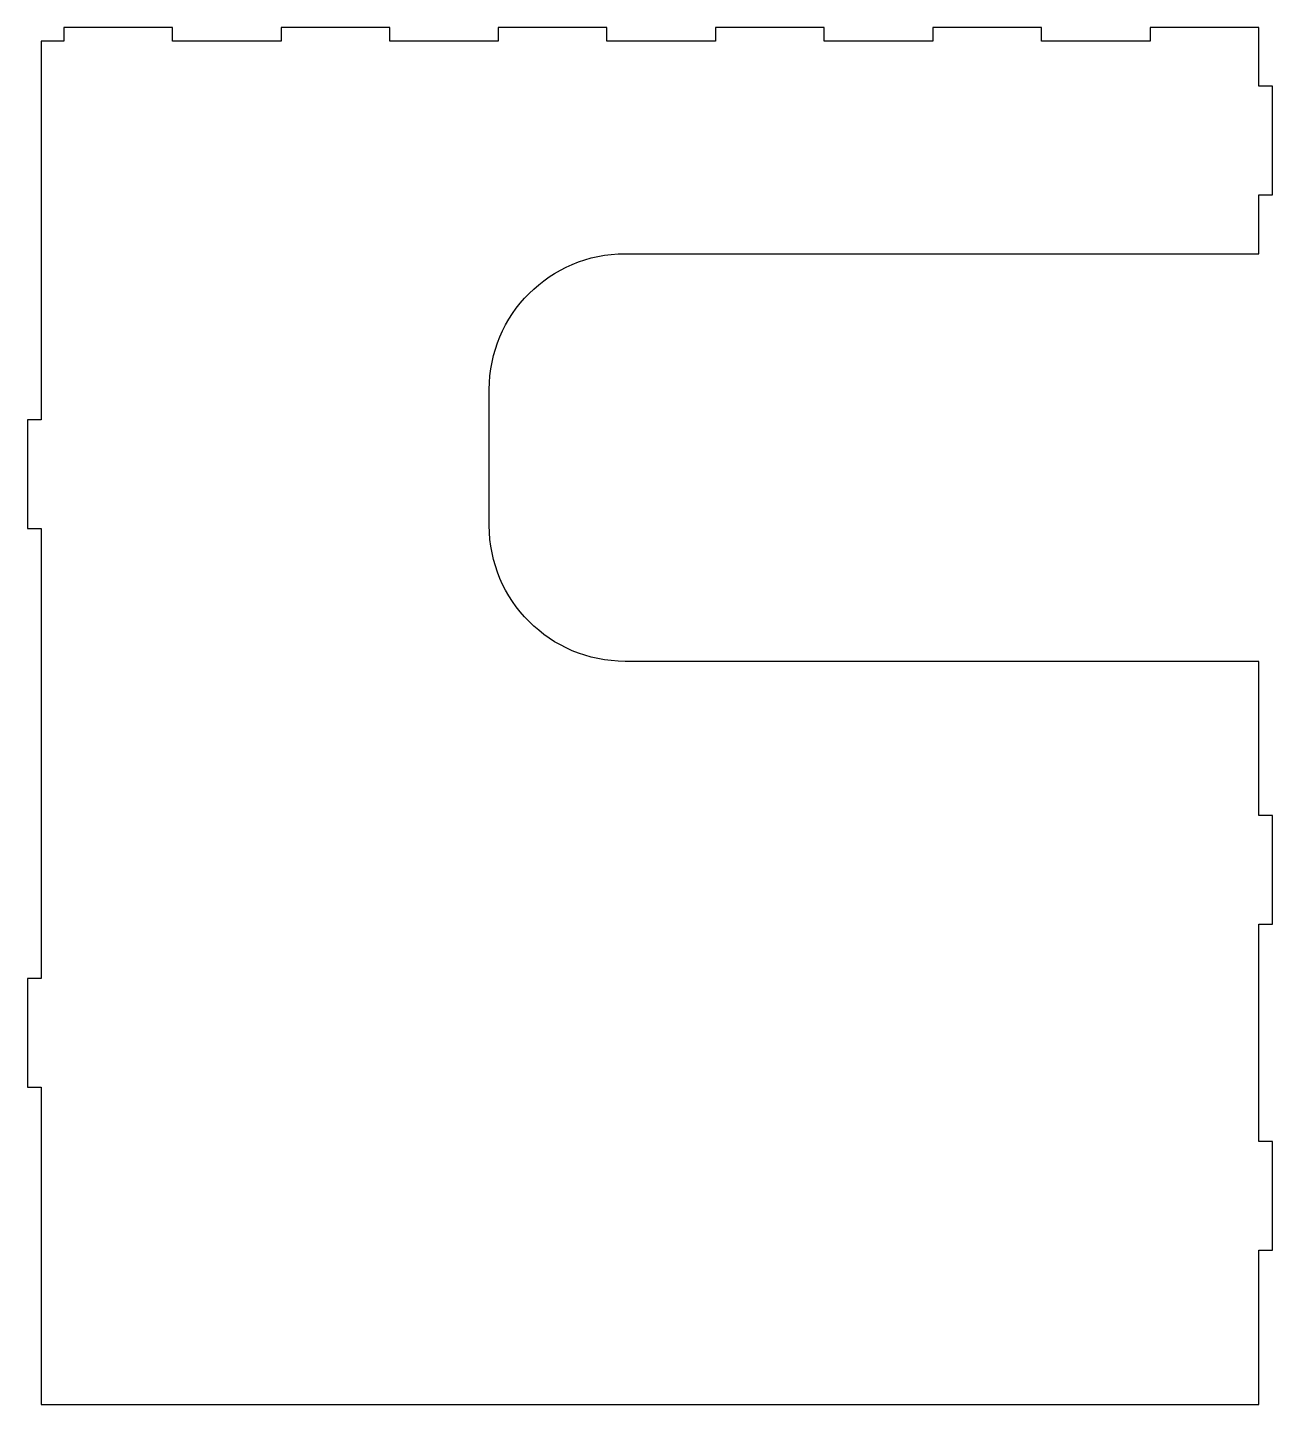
# Model space of a CAD drawing. Header units: millimetres. Extents: x 3407 to 3682, y 1370 to 1674.
import ezdxf

# ---------------------------------------------------------------- set-up
doc = ezdxf.new("R2010")
doc.units = ezdxf.units.MM

msp = doc.modelspace()

# ---------------------------------------------------------------- linework, layer by layer
at = {"extrusion": (-6.12323e-17, 0, -1)}
for p, q in [((3414.78, 1673.94, -340.47), (3414.78, 1670.94, -340.47)), ((3438.78, 1673.94, -340.47), (3414.78, 1673.94, -340.47)), ((3438.78, 1670.94, -340.47), (3438.78, 1673.94, -340.47)), ((3462.78, 1673.94, -340.47), (3462.78, 1670.94, -340.47)), ((3486.78, 1673.94, -340.47), (3462.78, 1673.94, -340.47)), ((3486.78, 1670.94, -340.47), (3486.78, 1673.94, -340.47)), ((3510.78, 1673.94, -340.47), (3510.78, 1670.94, -340.47)), ((3534.78, 1673.94, -340.47), (3510.78, 1673.94, -340.47)), ((3534.78, 1670.94, -340.47), (3534.78, 1673.94, -340.47)), ((3558.78, 1673.94, -340.47), (3558.78, 1670.94, -340.47)), ((3582.78, 1673.94, -340.47), (3558.78, 1673.94, -340.47)), ((3582.78, 1670.94, -340.47), (3582.78, 1673.94, -340.47)), ((3606.78, 1673.94, -340.47), (3606.78, 1670.94, -340.47)), ((3630.78, 1673.94, -340.47), (3606.78, 1673.94, -340.47)), ((3630.78, 1670.94, -340.47), (3630.78, 1673.94, -340.47)), ((3654.78, 1673.94, -340.47), (3654.78, 1670.94, -340.47)), ((3678.78, 1673.94, -340.47), (3654.78, 1673.94, -340.47)), ((3678.78, 1660.98, -340.47), (3678.78, 1673.94, -340.47)), ((3409.78, 1670.94, -340.47), (3409.78, 1587.32, -340.47)), ((3414.78, 1670.94, -340.47), (3409.78, 1670.94, -340.47)), ((3462.78, 1670.94, -340.47), (3438.78, 1670.94, -340.47)), ((3510.78, 1670.94, -340.47), (3486.78, 1670.94, -340.47)), ((3558.78, 1670.94, -340.47), (3534.78, 1670.94, -340.47)), ((3606.78, 1670.94, -340.47), (3582.78, 1670.94, -340.47)), ((3654.78, 1670.94, -340.47), (3630.78, 1670.94, -340.47)), ((3681.78, 1660.98, -340.47), (3678.78, 1660.98, -340.47)), ((3681.78, 1636.98, -340.47), (3681.78, 1660.98, -340.47)), ((3678.78, 1636.98, -340.47), (3681.78, 1636.98, -340.47)), ((3678.78, 1624.01, -340.47), (3678.78, 1636.98, -340.47)), ((3538.78, 1624.01, -340.47), (3678.78, 1624.01, -340.47)), ((3508.78, 1564.01, -340.47), (3508.78, 1594.01, -340.47)), ((3406.78, 1587.32, -340.47), (3406.78, 1563.32, -340.47)), ((3409.78, 1587.32, -340.47), (3406.78, 1587.32, -340.47)), ((3406.78, 1563.32, -340.47), (3409.78, 1563.32, -340.47)), ((3409.78, 1563.32, -340.47), (3409.78, 1463.98, -340.47)), ((3678.78, 1534.01, -340.47), (3538.78, 1534.01, -340.47)), ((3678.78, 1499.98, -340.47), (3678.78, 1534.01, -340.47)), ((3681.78, 1499.98, -340.47), (3678.78, 1499.98, -340.47)), ((3681.78, 1475.98, -340.47), (3681.78, 1499.98, -340.47)), ((3678.78, 1475.98, -340.47), (3681.78, 1475.98, -340.47)), ((3678.78, 1427.98, -340.47), (3678.78, 1475.98, -340.47)), ((3406.78, 1463.98, -340.47), (3406.78, 1439.98, -340.47)), ((3409.78, 1463.98, -340.47), (3406.78, 1463.98, -340.47)), ((3406.78, 1439.98, -340.47), (3409.78, 1439.98, -340.47)), ((3409.78, 1439.98, -340.47), (3409.78, 1369.94, -340.47)), ((3681.78, 1427.98, -340.47), (3678.78, 1427.98, -340.47)), ((3681.78, 1403.98, -340.47), (3681.78, 1427.98, -340.47)), ((3678.78, 1403.98, -340.47), (3681.78, 1403.98, -340.47)), ((3678.78, 1369.94, -340.47), (3678.78, 1403.98, -340.47)), ((3409.78, 1369.94, -340.47), (3678.78, 1369.94, -340.47))]:
    msp.add_line(p, q, dxfattribs=at)
for centre, start, end in [((-3538.78, 1594.01, 340.47), 0, 90), ((-3538.78, 1564.01, 340.47), 270, 360)]:
    msp.add_arc(centre, 30, start, end, dxfattribs=at)

doc.saveas('drawing.dxf')
